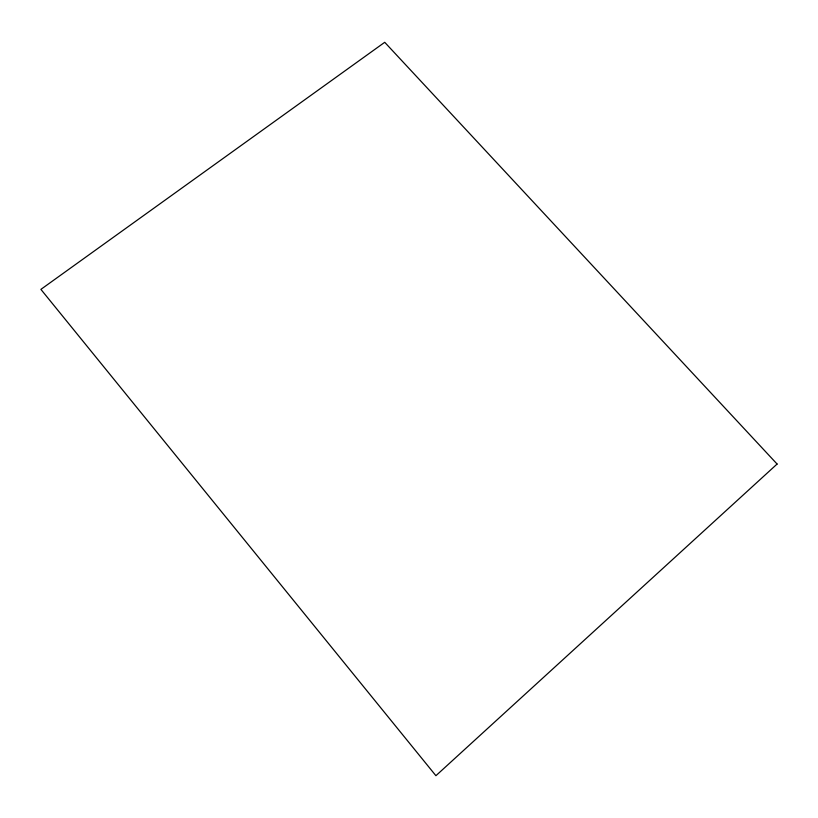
<?xml version="1.0" encoding="UTF-8"?>
<svg xmlns="http://www.w3.org/2000/svg" width="818" height="818" viewBox="0 0 818 818"><rect width="100%" height="100%" fill="white"/><g stroke="black" fill="none" stroke-linecap="round" stroke-linejoin="round"><path stroke-width="1.23" d="M777.1 464.041L435.912 775.699L40.9 289.378L384.726 42.301L777.1 464.041"/></g></svg>
